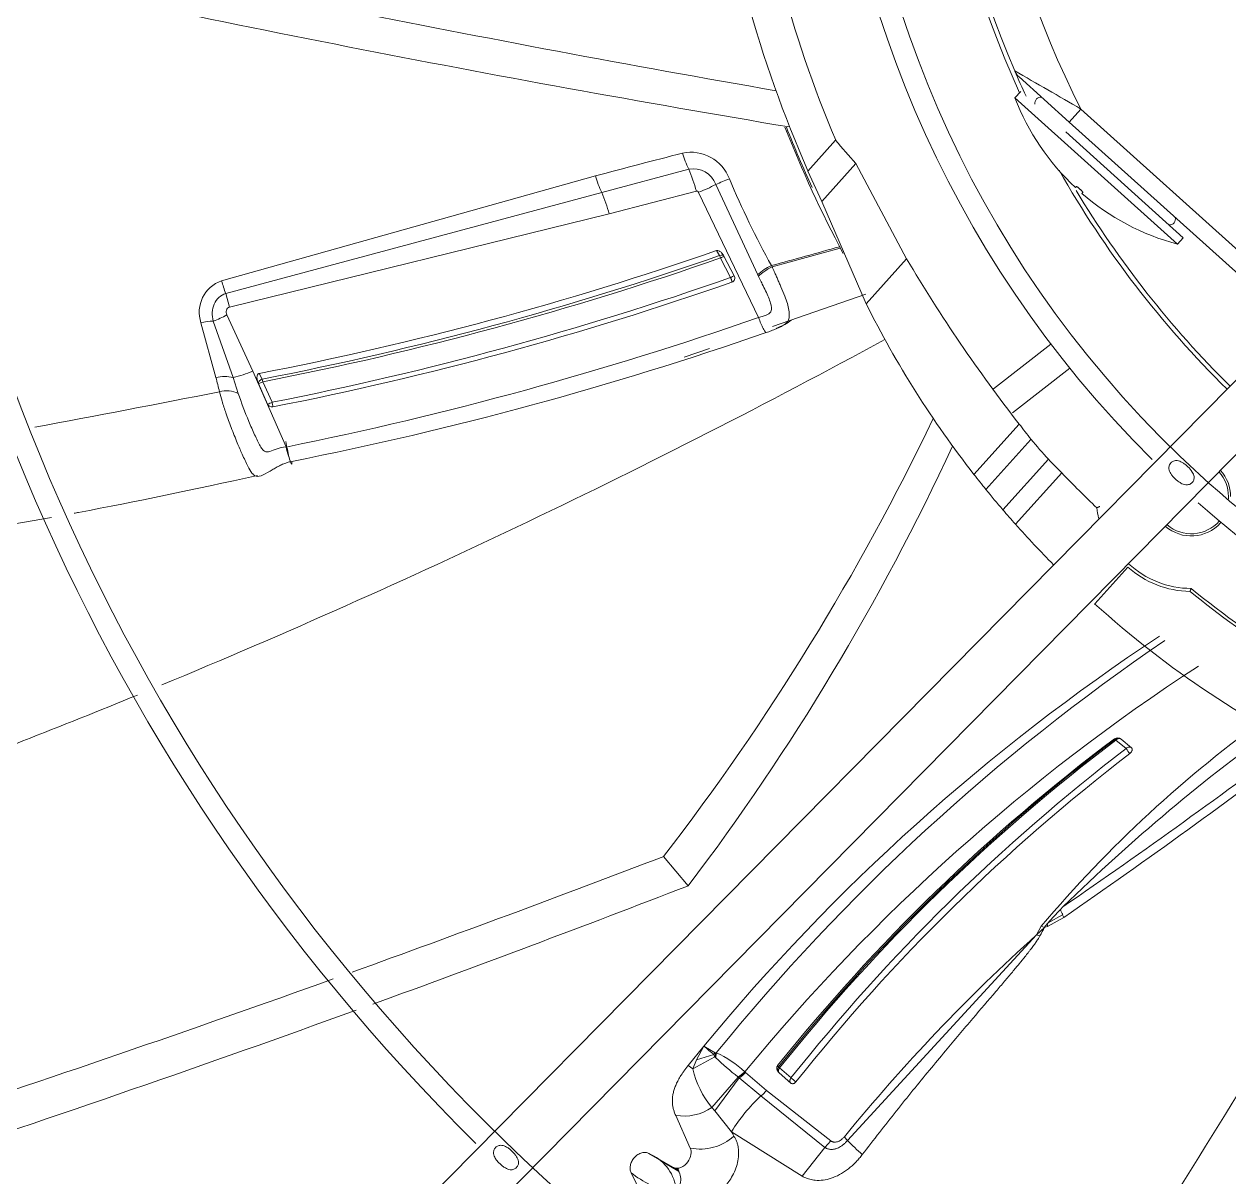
# Model space of a CAD drawing. Header units: millimetres. Extents: x 113490 to 142599, y -20467 to 115.
# Drawn here: x 125123.5 to 125261.2, y -10460.4 to -10328.6 of the extents above; entities that cross this region are included whole.
import ezdxf

# ---------------------------------------------------------------- set-up
doc = ezdxf.new("R2010")
doc.units = ezdxf.units.MM
doc.layers.add('DV3_0', color=7, linetype='Continuous')

msp = doc.modelspace()

# ---------------------------------------------------------------- linework, layer by layer
at = {"layer": 'DV3_0', "color": 7, "linetype": 'Continuous', "lineweight": 15}
for p, q in [((125327.2, -10303.23), (124993.6, -10641.53)), ((124994.45, -10649.21), (125332.11, -10306.79)), ((125237.24, -10334.62), (125242.97, -10339.78)), ((125237.43, -10336.28), (125236.76, -10337.02)), ((125255.34, -10353.75), (125236.76, -10337.02)), ((125242.97, -10339.78), (125268.49, -10362.76)), ((125213.09, -10345.38), (125216.26, -10341.86)), ((125242.57, -10340.9), (125256.01, -10353.01)), ((125214.68, -10348.85), (125218.57, -10344.53)), ((125218.57, -10344.53), (125224.38, -10355.43)), ((125146.03, -10357.93), (125188.78, -10345.94)), ((125189.51, -10347.83), (125199.46, -10345.17)), ((125213.09, -10345.38), (125214.68, -10348.85)), ((125202.55, -10346.92), (125207.35, -10357.27)), ((125243.79, -10347.15), (125243.68, -10347.28)), ((125146.52, -10359.41), (125189.51, -10347.83)), ((125190.36, -10350.29), (125200.34, -10347.68)), ((125200.59, -10347.82), (125207.43, -10362.14)), ((125244.53, -10347.82), (125244.42, -10347.95)), ((125214.68, -10348.85), (125219.75, -10360.57)), ((125146.96, -10360.96), (125190.36, -10350.29)), ((125209, -10356.34), (125216.78, -10354.19)), ((125255.34, -10353.75), (125256.01, -10353.01)), ((125202.64, -10354.48), (125202.99, -10355.06)), ((125203.1, -10355.34), (125204.25, -10357.56)), ((125203.49, -10355.13), (125204.65, -10357.36)), ((125208.92, -10356.2), (125209, -10356.34)), ((125209.02, -10363.18), (125219.7, -10359.45)), ((125149.6, -10368.27), (125146.64, -10361.85)), ((125145.39, -10369), (125143.68, -10362.74)), ((125147.38, -10369.01), (125145.09, -10362.55)), ((125234.33, -10370.3), (125240.88, -10365.18)), ((125198.93, -10366.69), (125201.85, -10365.68)), ((125236.48, -10373.05), (125243.04, -10367.94)), ((125147.95, -10370.82), (125147.38, -10369.01)), ((125153.41, -10376.95), (125149.6, -10368.27)), ((125150.67, -10369.19), (125150.34, -10368.53)), ((125150.75, -10369.5), (125150.67, -10369.19)), ((125151.3, -10372.04), (125150.24, -10369.68)), ((125151.81, -10371.84), (125150.75, -10369.5)), ((125233.45, -10381.8), (125238.6, -10376.08)), ((125235.39, -10384.13), (125240.59, -10378.36)), ((125248.15, -10410.33), (125248.26, -10410.36)), ((125248.3, -10410.48), (125249.48, -10411.45)), ((125248.91, -10410.39), (125250.09, -10411.36)), ((125199.41, -10427.14), (125196.59, -10423.79)), ((125240.46, -10431.5), (125240.55, -10431.39)), ((125240.5, -10431.79), (125242.35, -10430.76)), ((125240.55, -10431.39), (125242.22, -10430.46)), ((125240.23, -10431.89), (125240.5, -10431.79)), ((125240.37, -10431.62), (125240.46, -10431.5)), ((125240.37, -10431.62), (125240.47, -10431.58)), ((125199.38, -10447.72), (125201.2, -10445.49)), ((125202.48, -10446.25), (125202.34, -10446.46)), ((125202.55, -10446.26), (125202.46, -10446.71)), ((125202.48, -10446.25), (125202.55, -10446.26)), ((125202.61, -10446.26), (125202.55, -10446.81)), ((125199.92, -10448.1), (125202.46, -10446.71)), ((125202.46, -10446.71), (125202.55, -10446.81)), ((125209.74, -10447.87), (125209.62, -10447.73)), ((125202.11, -10452.5), (125205.12, -10449.03)), ((125205.09, -10449.01), (125205.12, -10449.03)), ((125205.12, -10449.03), (125205.24, -10449.12)), ((125205.24, -10449.12), (125207.72, -10451.18)), ((125205.87, -10448.42), (125205.88, -10448.44)), ((125205.88, -10448.44), (125205.94, -10448.49)), ((125205.94, -10448.49), (125208.35, -10450.56)), ((125211.14, -10449.72), (125209.82, -10448.56)), ((125211.16, -10449.13), (125209.85, -10447.98)), ((125208.35, -10450.56), (125215.7, -10456.32)), ((125207.72, -10451.18), (125215.02, -10457.07)), ((125197.97, -10453.41), (125199.64, -10457.16)), ((125204.35, -10455.29), (125202.43, -10452.89)), ((125217.25, -10455.86), (125217.61, -10456.27)), ((125215.02, -10457.07), (125212.42, -10460.36)), ((125215.7, -10456.32), (125215.02, -10457.07)), ((125197.61, -10459.34), (125194.91, -10457.77)), ((125198.22, -10459.75), (125196.26, -10458.61)), ((125195.1, -10464.59), (125192.87, -10459.97))]:
    msp.add_line(p, q, dxfattribs=at)
at = {"layer": 'DV3_0', "color": 7, "linetype": 'Continuous', "lineweight": 20}
for p, q in [((125244.31, -10338.3), (125242.97, -10339.78)), ((125244.31, -10338.3), (125269.9, -10361.34)), ((125219.75, -10360.57), (125224.38, -10355.43)), ((125207.35, -10357.27), (125207.44, -10357.44)), ((125146.96, -10360.96), (125146.52, -10359.41)), ((125232.08, -10380.08), (125237.25, -10374.33)), ((125236.83, -10385.78), (125242.11, -10379.92)), ((125245.89, -10394.89), (125249.67, -10390.68)), ((125241.96, -10429.86), (125242.25, -10429.56)), ((125242.22, -10430.46), (125242.35, -10430.76)), ((125217.61, -10456.27), (125239.23, -10432.75)), ((125239.23, -10432.75), (125239.77, -10431.77)), ((125239.23, -10432.75), (125239.69, -10432.33)), ((125239.23, -10432.75), (125239.62, -10432.88)), ((125239.69, -10432.33), (125240.16, -10431.9)), ((125240.16, -10431.9), (125239.77, -10431.77)), ((125240.16, -10431.9), (125240.23, -10431.89)), ((125240.24, -10431.78), (125240.23, -10431.89)), ((125240.24, -10431.78), (125240.37, -10431.62)), ((125240.46, -10431.5), (125240.47, -10431.58)), ((125240.47, -10431.58), (125240.5, -10431.79)), ((125200.36, -10447.07), (125201.2, -10445.49)), ((125202.34, -10446.46), (125200.36, -10447.07)), ((125201.2, -10445.49), (125202.48, -10446.25)), ((125202.55, -10446.26), (125202.61, -10446.26)), ((125199.38, -10447.72), (125199.92, -10448.1)), ((125199.92, -10448.1), (125200.36, -10447.07)), ((125205.24, -10449.12), (125202.43, -10452.89)), ((125202.43, -10452.9), (125202.11, -10452.5)), ((125212.42, -10460.36), (125204.35, -10455.29))]:
    msp.add_line(p, q, dxfattribs=at)
at = {"layer": 'DV3_0', "color": 7, "linetype": 'Continuous', "lineweight": 15}
for centre, radius, start, end in [((125341.24, -10288.99), 236, 136.9648, 225.2631), ((125341.24, -10288.99), 233.5, 136.5342, 225.7814), ((125341.24, -10288.99), 126, 138.321, 225.2028), ((125341.24, -10288.99), 123.5, 137.2092, 226.1082), ((125341.24, -10288.99), 114.25, 138.4114, 204.5312), ((125341.24, -10288.99), 113.75, 138.4247, 203.2684), ((125341.24, -10288.99), 135.7, 186.2429, 202.9304), ((125341.24, -10288.99), 140, 186.7677, 203.7505), ((125539.03, -8443.29), 1921.39, 257.09501, 260.12283), ((125515, -8524.72), 1840.9, 257.29812, 260.49472), ((125341.24, -10288.99), 113.75, 203.2684, 204.8619), ((125262.48, -10327.15), 27.54, 201.0085, 226.9598), ((125239.71, -10337.61), 0.667, 79.7797, 190.9881), ((125341.24, -10288.99), 140.5, 201.4447, 207.9333), ((125199.68, -10347.99), 4.76, 21.054, 101.4068), ((125408.84, -11165.93), 849, 104.32746, 105.02193), ((125207.79, -10340.87), 9.37, 195.2266, 207.3152), ((125183.19, -10352.31), 17.76, 15.1013, 23.7012), ((125341.24, -10288.99), 114.25, 209.5268, 225.4011), ((125194.31, -10331.46), 17.52, 290.9793, 298.0441), ((125216.92, -10380.11), 36.17, 110.7332, 113.4154), ((125302.7, -10304.69), 107, 202.8771, 208.7791), ((125200.39, -10347.89), 0.214, 20.6173, 102.1279), ((125341.24, -10288.99), 113.75, 211.0137, 225.4011), ((125262.48, -10327.15), 27.54, 229.0402, 254.9915), ((125254.45, -10350.88), 0.667, 265.0119, 16.2203), ((125066.2, -9829.22), 545.97, 285.1539, 286.0016), ((125079.32, -9999.86), 375.45, 280.903, 289.1752), ((125078.7, -9998.9), 377.22, 280.9994, 289.2376), ((125078.52, -9998.64), 377.82, 281.0213, 289.2522), ((125198.63, -10356.99), 4.77, 20.2814, 23.8803), ((125199.66, -10348.28), 7.85, 295.9732, 299.2402), ((125379.94, -10263.3), 180.8, 210.6348, 217.8853), ((125211, -10360.96), 5.2, 113.6404, 134.7432), ((125166.69, -10351.94), 21.51, 196.1751, 200.3404), ((125078.59, -9999.49), 379.48, 281.1244, 289.338), ((125078.83, -9999.87), 379.59, 281.0963, 289.3173), ((125210, -10368.47), 12.33, 115.7189, 117.7905), ((125204.21, -10357.62), 0.508, 291.3094, 30.1339), ((125323.5, -10308.69), 116, 206.5688, 217.984), ((125140.97, -10351.39), 11.9, 290.2544, 298.4853), ((125071.84, -9973.56), 411.56, 281.4306, 289.2353), ((125145.07, -10367.67), 5.11, 89.8539, 105.7858), ((125076.27, -9985.04), 401.17, 281.1822, 289.2163), ((124805.11, -9598.83), 871.89, 292.52996, 298.55652), ((124899.8, -10430.28), 253.12, 13.6296, 14.0098), ((125144.54, -10356.79), 12.54, 283.0422, 293.7544), ((125146.63, -10373.47), 2.95, 63.5122, 106.4126), ((125150.67, -10369.62), 2.5, 284.762, 297.2571), ((125151.8, -10371.83), 0.539, 202.2597, 278.6721), ((124973.65, -10251.98), 281.46, 322.3809, 334.3771), ((125341.24, -10288.99), 123.5, 226.1082, 316.2428), ((125341.24, -10288.99), 134.6, 220.315, 221.6017), ((125128.63, -10382.19), 25.42, 9.2717, 13.3033), ((124980.74, -10261.51), 274.32, 322.858, 335.1381), ((125442.15, -10183.4), 280.42, 224.4915, 225.6493), ((125256.93, -10382.63), 4.25, 0, 41.5341), ((125256.93, -10382.63), 4.5, 0, 41.7492), ((125323.5, -10308.69), 116, 219.0732, 220.5703), ((125256.93, -10382.63), 4.25, 354.8173, 0), ((125257.04, -10382.49), 11.02, 187.4586, 193.6287), ((125341.24, -10288.99), 126, 228.4752, 270), ((125323.5, -10308.69), 116, 221.6524, 224.7912), ((125256.93, -10382.63), 4.5, 229.0529, 318), ((125256.93, -10382.63), 4.25, 229.2681, 318.9663), ((125256.93, -10382.63), 10.84, 228, 269.251), ((125256.93, -10382.63), 10.5, 226.9653, 269.8902), ((125341.24, -10288.99), 134.34, 231.0499, 242.2199), ((125341.24, -10288.99), 134, 230.9991, 237.2517), ((125323.5, -10308.69), 116, 228, 244.5279), ((125383.13, -10595.17), 235.59, 123.4411, 140.5553), ((125389.53, -10598.04), 240.79, 124.2777, 140.9245), ((125383.36, -10594.58), 229.92, 123.1154, 140.531), ((124805.11, -9598.83), 871.89, 290.47901, 292.33228), ((125377.05, -10581.66), 214.41, 126.9538, 141.3404), ((125378.36, -10582.48), 215.76, 127.0847, 141.4), ((125378.85, -10582.8), 216.19, 127.147, 141.4201), ((125248.49, -10410.85), 0.625, 47.7893, 122.5207), ((125248.57, -10410.75), 0.496, 46.1549, 128.4511), ((125382.67, -10585.24), 218.96, 127.4655, 141.5655), ((125382.91, -10585.47), 218.57, 127.4799, 141.5567), ((125252.06, -10409.96), 2.97, 210.096, 223.8348), ((124516.84, -9998), 872.24, 325.21173, 331.29356), ((124510.22, -8630.77), 1919.9, 289.81328, 290.94717), ((124530.8, -8701.02), 1851.09, 289.98118, 291.17408), ((125379.08, -10587.8), 208.79, 132.0492, 140.8077), ((125242.81, -10433.67), 3.19, 143.7116, 146.2521), ((125341.24, -10288.99), 551.5, 195.4775, 254.5225), ((124510.22, -8630.77), 1919.9, 288.19223, 289.74418), ((124530.8, -8701.02), 1851.09, 288.2319, 289.91843), ((125202.81, -10446.37), 0.478, 190.9247, 223.9), ((125198.28, -10456.32), 10.95, 46.1609, 66.7475), ((125225.22, -10423.18), 32.75, 226.1967, 232.0692), ((125210.12, -10448.18), 0.485, 140.7317, 232.4456), ((125210.48, -10447.26), 0.962, 219.8162, 228.871), ((125214.93, -10444.93), 5.65, 228.0185, 235.2631), ((125341.24, -10288.99), 233.5, 225.7814, 315.7154), ((125198.94, -10447.92), 5.57, 260.0111, 304.7159), ((125200.76, -10451.51), 5.76, 258.8491, 312.1775), ((125371.76, -10363.2), 191.06, 208.8135, 208.982), ((125244.73, -10429.85), 37.86, 224.2478, 227.8108), ((125192.89, -10462.55), 5.19, 10.1936, 67.059), ((125199.77, -10451.39), 11.01, 231.1934, 258.1257)]:
    msp.add_arc(centre, radius, start, end, dxfattribs=at)
at = {"layer": 'DV3_0', "color": 7, "linetype": 'Continuous', "lineweight": 20}
for centre, radius, start, end in [((125341.24, -10288.99), 108.75, 138.5638, 206.9605), ((124866.71, -10983.54), 747.61, 59.66409, 60.33376), ((125341.24, -10288.99), 140.35, 201.48, 204.54), ((125199.66, -10342.86), 11.3, 195.8192, 206.1296), ((125200.01, -10347.81), 2.69, 19.2233, 101.7863), ((125169.74, -10356.01), 21.4, 15.5074, 22.4675), ((125147.31, -10361.54), 3.83, 109.5683, 198.3828), ((125146.37, -10372.65), 3.77, 74.5426, 104.9674), ((125349.28, -10524.15), 143.27, 125.5681, 139.8477), ((125389.67, -10579.87), 210.53, 125.5148, 134.442), ((124768.6, -9741.76), 835.11, 304.55332, 306.86693), ((124810.74, -9804.53), 760.56, 304.57503, 307.19348), ((125269.01, -10456.1), 37.69, 135.8529, 139.0244), ((125380.7, -10509.15), 160.38, 151.2063, 151.6058), ((125225.96, -10417.76), 37.17, 228.2362, 230.5479), ((125210.4, -10445.63), 10.77, 193.2742, 219.6537), ((125203.73, -10446.41), 2.93, 297.5982, 316.6794), ((125203.68, -10446.43), 2.97, 298.9802, 317.6454), ((125203.69, -10446.72), 2.86, 302.8874, 321.7301), ((125205.99, -10448.79), 2.95, 305.8411, 323.1077), ((125221.02, -10465.52), 19.56, 132.8678, 148.4609)]:
    msp.add_arc(centre, radius, start, end, dxfattribs=at)
at = {"layer": 'DV3_0', "color": 7, "linetype": 'Continuous', "lineweight": 15}
for centre, major_axis, ratio, start_param, end_param in [((136945.75, 2657.76), (-11716.76, -13012.77), 0.087151, -0.011968, -0.009675), ((125532.34, -10083.76), (-278.19, -308.96), 0.561586, -0.106694, -0.097329), ((125531.36, -10070.06), (-283.73, -315.12), 0.561586, -0.041148, -0.032008), ((125484.9, -10128.91), (-239.26, -265.73), 0.561585, -0.098855, -0.087977), ((125488.24, -10125.52), (-242.46, -269.28), 0.561586, -0.0731, -0.062386)]:
    msp.add_ellipse(centre, major_axis=major_axis, ratio=ratio, start_param=start_param, end_param=end_param, dxfattribs=at)
at = {"layer": 'DV3_0', "color": 7, "linetype": 'Continuous', "lineweight": 20}
msp.add_ellipse((125220.61, -10415.69), major_axis=(22.96, -30.96), ratio=0.289793, start_param=0.87424, end_param=0.89553, dxfattribs=at)
msp.add_rational_spline([(125236.74, -10333.93), (125236.86, -10334.2), (125237.03, -10334.43), (125237.24, -10334.62)], [1.03194473008, 1.06000282083, 1.10654415877, 1.17156874389], degree=3, dxfattribs=at)
at = {"layer": 'DV3_0', "color": 7, "linetype": 'Continuous', "lineweight": 15}
for points, knots in [([(125244.2, -10347.45), (125244.18, -10347.43), (125244.15, -10347.41), (125244.1, -10347.36), (125244.04, -10347.32), (125243.98, -10347.27), (125243.92, -10347.22), (125243.87, -10347.19), (125243.83, -10347.16), (125243.8, -10347.15), (125243.79, -10347.15), (125243.79, -10347.15)], [0, 0, 0, 0, 0.083334, 0.166303, 0.249826, 0.374984, 0.50015, 0.626605, 0.751629, 0.877407, 1, 1, 1, 1]), ([(125243.79, -10347.15), (125243.79, -10347.15), (125243.79, -10347.15), (125243.81, -10347.15), (125243.83, -10347.16), (125243.87, -10347.19), (125243.92, -10347.22), (125243.98, -10347.27), (125244.05, -10347.32), (125244.12, -10347.38), (125244.17, -10347.43), (125244.2, -10347.45)], [0, 0, 0, 0, 0.081654, 0.164063, 0.248595, 0.373578, 0.500083, 0.625199, 0.750404, 0.875284, 1, 1, 1, 1]), ([(125244.53, -10347.82), (125244.53, -10347.82), (125244.53, -10347.82), (125244.53, -10347.8), (125244.52, -10347.78), (125244.49, -10347.75), (125244.45, -10347.7), (125244.4, -10347.64), (125244.34, -10347.58), (125244.27, -10347.51), (125244.22, -10347.47), (125244.2, -10347.45)], [0, 0, 0, 0, 0.081654, 0.164063, 0.248595, 0.373578, 0.500083, 0.625199, 0.750404, 0.875284, 1, 1, 1, 1]), ([(125244.2, -10347.45), (125244.21, -10347.46), (125244.24, -10347.49), (125244.29, -10347.54), (125244.34, -10347.59), (125244.4, -10347.64), (125244.45, -10347.7), (125244.49, -10347.75), (125244.52, -10347.79), (125244.53, -10347.81), (125244.53, -10347.82), (125244.53, -10347.82)], [0, 0, 0, 0, 0.083334, 0.166303, 0.249826, 0.374984, 0.50015, 0.626605, 0.751629, 0.877407, 1, 1, 1, 1]), ([(125202.64, -10354.48), (125202.65, -10354.48), (125202.68, -10354.47), (125202.72, -10354.46), (125202.83, -10354.47), (125202.96, -10354.52), (125203.1, -10354.62), (125203.24, -10354.75), (125203.38, -10354.92), (125203.45, -10355.06), (125203.49, -10355.13)], [0, 0, 0, 0, 0.030234, 0.058964, 0.114513, 0.29395, 0.425226, 0.573003, 0.78247, 1, 1, 1, 1]), ([(125209, -10356.34), (125208.59, -10356.55), (125208.21, -10356.78), (125207.65, -10357.18), (125207.47, -10357.35), (125207.43, -10357.44)], [0, 0, 0, 0, 0.5, 0.5, 1, 1, 1, 1]), ([(125209, -10356.34), (125209.02, -10356.38), (125209.08, -10356.52), (125209.21, -10356.83), (125209.4, -10357.25), (125209.61, -10357.72), (125209.81, -10358.17), (125210.1, -10358.85), (125210.44, -10359.66), (125210.75, -10360.54), (125210.94, -10361.3), (125210.98, -10361.91), (125210.9, -10362.37), (125210.74, -10362.66), (125210.53, -10362.87), (125210.29, -10363.03), (125210.02, -10363.18), (125209.74, -10363.31), (125209.47, -10363.43), (125209.19, -10363.54), (125208.9, -10363.65), (125208.61, -10363.76), (125208.41, -10363.83), (125208.31, -10363.86)], [0, 0, 0, 0, 0.009928, 0.038187, 0.086065, 0.128368, 0.173611, 0.221721, 0.333708, 0.4307, 0.523864, 0.609938, 0.679298, 0.734389, 0.768329, 0.802966, 0.839055, 0.867424, 0.894844, 0.92156, 0.947823, 0.973884, 1, 1, 1, 1]), ([(125204.25, -10357.56), (125204.26, -10357.59), (125204.28, -10357.63), (125204.3, -10357.7), (125204.33, -10357.76), (125204.34, -10357.81), (125204.35, -10357.86), (125204.36, -10357.89), (125204.38, -10357.95), (125204.4, -10358.02), (125204.4, -10358.08), (125204.4, -10358.09), (125204.39, -10358.09)], [0, 0, 0, 0, 0.111745, 0.210356, 0.296478, 0.371095, 0.435337, 0.490326, 0.537093, 0.704877, 0.85208, 1, 1, 1, 1]), ([(125207.43, -10357.44), (125207.46, -10357.49), (125207.51, -10357.6), (125207.66, -10357.89), (125208.05, -10358.66), (125208.49, -10359.57), (125208.81, -10360.43), (125208.94, -10360.99), (125208.93, -10361.4), (125208.68, -10361.68), (125208.39, -10361.85), (125208.05, -10361.98), (125207.71, -10362.07), (125207.53, -10362.12), (125207.43, -10362.14)], [0, 0, 0, 0, 0.02368, 0.055134, 0.146901, 0.419077, 0.547071, 0.626034, 0.739727, 0.790956, 0.847617, 0.916748, 0.957154, 1, 1, 1, 1]), ([(125208.31, -10363.86), (125208.28, -10363.87), (125208.24, -10363.83), (125208.13, -10363.67), (125208.06, -10363.54), (125207.81, -10363.07), (125207.62, -10362.62), (125207.43, -10362.14)], [0, 0, 0, 0, 0.25, 0.25, 0.5, 0.5, 1, 1, 1, 1]), ([(125209.48, -10363.38), (125209.5, -10363.37), (125209.57, -10363.34), (125209.69, -10363.29), (125209.85, -10363.22), (125210.01, -10363.15), (125210.16, -10363.08), (125210.31, -10363), (125210.68, -10362.81), (125210.97, -10362.62), (125211.17, -10362.44)], [0.1038005, 0.1038005, 0.1038005, 0.1038005, 0.1096647, 0.1280995, 0.1467041, 0.1655182, 0.1845779, 0.2039156, 0.2235604, 0.3323669, 0.3323669, 0.3323669, 0.3323669]), ([(125150.24, -10369.68), (125150.23, -10369.65), (125150.2, -10369.59), (125150.16, -10369.49), (125150.12, -10369.34), (125150.09, -10369.16), (125150.08, -10368.96), (125150.1, -10368.77), (125150.17, -10368.62), (125150.26, -10368.56), (125150.31, -10368.54), (125150.33, -10368.54), (125150.34, -10368.53)], [0, 0, 0, 0, 0.082806, 0.165389, 0.247981, 0.443632, 0.593737, 0.72295, 0.893556, 0.952815, 0.977811, 1, 1, 1, 1]), ([(125150.24, -10369.68), (125150.22, -10369.61), (125150.26, -10369.51), (125150.42, -10369.33), (125150.54, -10369.24), (125150.67, -10369.19)], [0, 0, 0, 0, 0.5, 0.5, 1, 1, 1, 1]), ([(125154.07, -10378.6), (125153.88, -10378.64), (125153.52, -10378.73), (125153, -10378.93), (125152.51, -10379.17), (125152.03, -10379.44), (125151.33, -10379.85), (125150.5, -10380.32), (125149.89, -10380.37), (125149.47, -10379.91), (125149, -10379.08), (125148.43, -10377.89), (125147.79, -10376.39), (125147.15, -10374.8), (125146.56, -10373.18), (125146.1, -10371.81), (125145.89, -10370.99), (125145.8, -10370.63)], [0, 0, 0, 0, 0.030083, 0.06022, 0.09129, 0.124177, 0.159748, 0.249736, 0.339928, 0.392765, 0.470283, 0.571382, 0.657141, 0.764818, 0.86227, 0.939772, 1, 1, 1, 1]), ([(125150.75, -10369.5), (125150.63, -10369.55), (125150.51, -10369.6), (125150.32, -10369.67), (125150.26, -10369.69), (125150.24, -10369.68)], [0, 0, 0, 0, 0.5, 0.5, 1, 1, 1, 1]), ([(125153.41, -10376.95), (125152.65, -10376.97), (125152.03, -10377.32), (125151.32, -10377.53), (125151.12, -10377.54), (125150.86, -10377.4), (125150.8, -10377.33), (125150.66, -10377.15), (125150.56, -10377.01), (125150.26, -10376.48), (125150.04, -10376.03), (125149.59, -10375.07), (125149.37, -10374.55), (125148.71, -10372.97), (125148.29, -10371.88), (125147.95, -10370.82)], [0, 0, 0, 0, 0.25, 0.25, 0.375, 0.375, 0.4375, 0.4375, 0.5, 0.5, 0.625, 0.625, 0.75, 0.75, 1, 1, 1, 1]), ([(125151.81, -10371.84), (125151.84, -10371.98), (125151.87, -10372.12), (125151.9, -10372.31), (125151.9, -10372.37), (125151.88, -10372.37)], [0, 0, 0, 0, 0.5, 0.5, 1, 1, 1, 1]), ([(125154.07, -10378.6), (125154.11, -10378.98), (125154.05, -10379), (125153.79, -10378.34), (125153.58, -10377.66), (125153.41, -10376.95)], [0, 0, 0, 0, 0.5, 0.5, 1, 1, 1, 1]), ([(125257.02, -10381.03), (125256.98, -10381.07), (125256.89, -10381.15), (125256.64, -10381.27), (125256.24, -10381.31), (125255.79, -10381.13), (125255.4, -10380.87), (125255.08, -10380.6), (125254.8, -10380.3), (125254.53, -10379.93), (125254.35, -10379.52), (125254.38, -10379.13), (125254.49, -10378.89), (125254.57, -10378.8), (125254.61, -10378.75)], [0, 0, 0, 0, 0.040717, 0.082601, 0.183674, 0.325225, 0.413967, 0.5088, 0.602375, 0.688214, 0.822702, 0.918959, 0.959862, 1, 1, 1, 1]), ([(125254.61, -10378.75), (125254.65, -10378.71), (125254.74, -10378.63), (125254.98, -10378.52), (125255.39, -10378.48), (125255.82, -10378.66), (125256.22, -10378.93), (125256.63, -10379.28), (125257.04, -10379.74), (125257.28, -10380.27), (125257.25, -10380.66), (125257.14, -10380.89), (125257.06, -10380.98), (125257.02, -10381.03)], [0, 0, 0, 0, 0.040646, 0.082274, 0.181944, 0.323646, 0.41357, 0.509807, 0.690903, 0.824258, 0.919018, 0.959797, 1, 1, 1, 1]), ([(125129.19, -10384.53), (125129.35, -10384.5), (125136.19, -10383.22), (125142.66, -10381.83), (125150.16, -10380.22)], [0.8790248, 0.8790248, 0.8790248, 0.8790248, 0.8819151, 1, 1, 1, 1]), ([(125019.56, -10409.41), (125021.58, -10408.62), (125029.98, -10405.44), (125045.51, -10400.34), (125066.31, -10395.23), (125087.65, -10391.37), (125107.6, -10388.2), (125120.74, -10386.07), (125126.58, -10385.01)], [0.2428611, 0.2428611, 0.2428611, 0.2428611, 0.2795611, 0.3948142, 0.5195556, 0.6421753, 0.7617357, 0.8637565, 0.8637565, 0.8637565, 0.8637565]), ([(125248.3, -10410.48), (125248.29, -10410.45), (125248.26, -10410.4), (125248.26, -10410.37), (125248.26, -10410.36)], [0, 0, 0, 0, 0.499963, 1, 1, 1, 1]), ([(125248.3, -10410.48), (125248.31, -10410.46), (125248.34, -10410.43), (125248.39, -10410.4), (125248.45, -10410.36), (125248.52, -10410.32), (125248.62, -10410.3), (125248.71, -10410.29), (125248.79, -10410.31), (125248.86, -10410.34), (125248.89, -10410.37), (125248.91, -10410.39)], [0, 0, 0, 0, 0.068335, 0.145469, 0.231665, 0.333262, 0.479836, 0.632249, 0.740429, 0.880915, 1, 1, 1, 1]), ([(125249.48, -10411.45), (125249.57, -10411.35), (125249.69, -10411.29), (125249.92, -10411.26), (125250.02, -10411.29), (125250.09, -10411.36)], [0, 0, 0, 0, 0.5, 0.5, 1, 1, 1, 1]), ([(125250.09, -10411.36), (125250.11, -10411.37), (125250.13, -10411.39), (125250.15, -10411.43), (125250.17, -10411.49), (125250.18, -10411.56), (125250.17, -10411.66), (125250.13, -10411.76), (125250.07, -10411.85), (125250, -10411.94), (125249.94, -10411.99), (125249.91, -10412.02)], [0, 0, 0, 0, 0.07454, 0.149665, 0.227324, 0.351488, 0.476595, 0.607041, 0.740493, 0.871945, 1, 1, 1, 1]), ([(125199.38, -10447.72), (125199.3, -10447.82), (125199.15, -10448.01), (125198.94, -10448.29), (125198.75, -10448.57), (125198.57, -10448.84), (125198.41, -10449.1), (125198.26, -10449.36), (125198.13, -10449.61), (125198.02, -10449.86), (125197.92, -10450.1), (125197.83, -10450.34), (125197.76, -10450.57), (125197.7, -10450.79), (125197.64, -10451.08), (125197.59, -10451.43), (125197.58, -10451.84), (125197.61, -10452.25), (125197.69, -10452.64), (125197.8, -10453.03), (125197.91, -10453.28), (125197.97, -10453.41)], [0, 0, 0, 0, 0.057167, 0.111739, 0.163853, 0.213654, 0.261288, 0.306903, 0.350652, 0.39269, 0.433175, 0.472267, 0.510126, 0.546912, 0.582784, 0.650511, 0.717662, 0.785257, 0.85427, 0.92559, 1, 1, 1, 1]), ([(125209.82, -10448.56), (125209.8, -10448.54), (125209.76, -10448.51), (125209.7, -10448.44), (125209.65, -10448.37), (125209.6, -10448.28), (125209.56, -10448.18), (125209.53, -10448.05), (125209.54, -10447.93), (125209.56, -10447.82), (125209.6, -10447.75), (125209.62, -10447.72)], [0, 0, 0, 0, 0.099276, 0.196859, 0.293392, 0.389534, 0.537296, 0.670768, 0.795065, 0.901219, 1, 1, 1, 1]), ([(125209.85, -10447.98), (125209.76, -10448.08), (125209.72, -10448.21), (125209.71, -10448.42), (125209.75, -10448.52), (125209.82, -10448.56)], [0, 0, 0, 0, 0.5, 0.5, 1, 1, 1, 1]), ([(125211.16, -10449.13), (125211.14, -10449.15), (125211.12, -10449.18), (125211.1, -10449.22), (125211.08, -10449.26), (125211.05, -10449.32), (125211.03, -10449.39), (125211.02, -10449.48), (125211.03, -10449.58), (125211.07, -10449.66), (125211.12, -10449.7), (125211.14, -10449.72)], [0, 0, 0, 0, 0.074935, 0.140404, 0.196395, 0.24291, 0.374051, 0.4902, 0.673451, 0.83987, 1, 1, 1, 1]), ([(125211.72, -10449.57), (125211.7, -10449.59), (125211.67, -10449.62), (125211.63, -10449.67), (125211.57, -10449.71), (125211.5, -10449.75), (125211.41, -10449.78), (125211.31, -10449.79), (125211.21, -10449.77), (125211.16, -10449.74), (125211.14, -10449.72)], [0, 0, 0, 0, 0.086931, 0.173955, 0.262548, 0.393393, 0.521895, 0.686293, 0.841595, 1, 1, 1, 1]), ([(125204.62, -10455.78), (125204.66, -10455.83), (125204.72, -10455.93), (125204.8, -10456.09), (125204.88, -10456.26), (125204.95, -10456.43), (125205.01, -10456.6), (125205.06, -10456.78), (125205.1, -10456.97), (125205.13, -10457.15), (125205.15, -10457.35), (125205.16, -10457.54), (125205.17, -10457.75), (125205.16, -10458.17), (125205.07, -10458.82), (125204.8, -10459.68), (125204.41, -10460.45), (125203.96, -10461.13), (125203.47, -10461.69), (125202.91, -10462.18), (125202.4, -10462.53), (125201.96, -10462.77), (125201.61, -10462.93), (125201.26, -10463.05), (125200.9, -10463.13), (125200.55, -10463.19), (125200.19, -10463.21), (125199.96, -10463.19), (125199.84, -10463.18)], [0, 0, 0, 0, 0.019166, 0.038122, 0.056918, 0.075605, 0.094236, 0.112864, 0.13154, 0.150316, 0.169245, 0.188375, 0.207755, 0.227431, 0.308794, 0.389566, 0.473019, 0.53961, 0.606644, 0.674514, 0.74239, 0.78007, 0.816992, 0.853426, 0.889654, 0.925965, 0.962652, 1, 1, 1, 1]), ([(125179.76, -10459.38), (125179.72, -10459.42), (125179.62, -10459.5), (125179.38, -10459.62), (125178.98, -10459.66), (125178.55, -10459.48), (125178.16, -10459.21), (125177.84, -10458.94), (125177.56, -10458.64), (125177.29, -10458.27), (125177.11, -10457.85), (125177.14, -10457.46), (125177.25, -10457.22), (125177.33, -10457.13), (125177.37, -10457.08)], [0, 0, 0, 0, 0.040529, 0.082096, 0.181604, 0.321297, 0.409637, 0.504692, 0.598943, 0.685714, 0.821727, 0.918717, 0.959765, 1, 1, 1, 1]), ([(125177.37, -10457.08), (125177.41, -10457.04), (125177.5, -10456.96), (125177.74, -10456.84), (125178.14, -10456.81), (125178.58, -10456.99), (125178.96, -10457.25), (125179.28, -10457.53), (125179.56, -10457.83), (125179.83, -10458.2), (125180.02, -10458.62), (125179.99, -10459.01), (125179.88, -10459.24), (125179.8, -10459.33), (125179.76, -10459.38)], [0, 0, 0, 0, 0.040488, 0.081902, 0.180627, 0.320355, 0.409206, 0.504808, 0.600124, 0.687341, 0.822717, 0.918807, 0.959755, 1, 1, 1, 1]), ([(125199.64, -10457.16), (125199.83, -10457.58), (125199.74, -10458.2), (125199.16, -10458.99), (125198.89, -10459.23), (125198.26, -10459.49), (125197.9, -10459.51), (125197.61, -10459.34)], [0, 0, 0, 0, 0.5, 0.5, 0.75, 0.75, 1, 1, 1, 1]), ([(125194.91, -10457.77), (125194.8, -10457.71), (125194.54, -10457.62), (125194.08, -10457.66), (125193.62, -10457.88), (125193.21, -10458.23), (125192.92, -10458.69), (125192.76, -10459.15), (125192.74, -10459.58), (125192.82, -10459.85), (125192.87, -10459.97)], [0, 0, 0, 0, 0.124936, 0.249948, 0.37496, 0.499972, 0.624983, 0.749995, 0.875007, 1, 1, 1, 1]), ([(125198.27, -10461.91), (125198.54, -10461.33), (125198.61, -10460.73), (125198.37, -10459.78), (125198.05, -10459.44), (125197.61, -10459.34)], [0, 0, 0, 0, 0.5, 0.5, 1, 1, 1, 1])]:
    msp.add_open_spline(points, degree=3, knots=knots, dxfattribs=at)
for points, degree in [([(125202.99, -10355.06), (125203.1, -10355.01), (125203.34, -10354.97), (125203.47, -10355.06), (125203.49, -10355.13)], 3), ([(125145.8, -10370.63), (125138.7, -10372.04), (125131.66, -10373.39), (125124.67, -10374.68)], 3), ([(125246.49, -10383.74), (125246.3, -10383.83), (125246.12, -10383.92)], 2), ([(125256.91, -10393.13), (125256.85, -10393.3), (125256.79, -10393.47)], 2), ([(125198.12, -10459.46), (125198.3, -10459.62), (125198.37, -10459.75), (125198.32, -10459.85)], 3)]:
    msp.add_open_spline(points, degree=degree, dxfattribs=at)
at = {"layer": 'DV3_0', "color": 7, "linetype": 'Continuous', "lineweight": 20}
for points, knots in [([(125145.09, -10362.55), (125144.89, -10361.91), (125144.93, -10361.2), (125145.45, -10360.03), (125145.94, -10359.57), (125146.52, -10359.41)], [0, 0, 0, 0, 0.5, 0.5, 1, 1, 1, 1]), ([(125146.64, -10361.85), (125146.55, -10361.67), (125146.53, -10361.47), (125146.62, -10361.22), (125146.67, -10361.14), (125146.79, -10361.02), (125146.87, -10360.98), (125146.96, -10360.96)], [0, 0, 0, 0, 0.5, 0.5, 0.75, 0.75, 1, 1, 1, 1]), ([(125239.62, -10432.88), (125239.59, -10432.93), (125239.53, -10433.04), (125239.44, -10433.2), (125239.32, -10433.37), (125239.2, -10433.56), (125239.06, -10433.76), (125238.9, -10433.97), (125238.74, -10434.2), (125238.56, -10434.43), (125238.36, -10434.68), (125238.15, -10434.95), (125237.79, -10435.41), (125237.22, -10436.1), (125236.44, -10437.05), (125235.55, -10438.1), (125234.04, -10439.87), (125231.77, -10442.52), (125229.24, -10445.52), (125226.96, -10448.26), (125225.08, -10450.56), (125223.18, -10452.93), (125221.24, -10455.38), (125219.96, -10457.06), (125219.31, -10457.9)], [0, 0, 0, 0, 0.005366, 0.011271, 0.017723, 0.024728, 0.032291, 0.040414, 0.0491, 0.058352, 0.068171, 0.078557, 0.089512, 0.123028, 0.161172, 0.203935, 0.251305, 0.377254, 0.527911, 0.617273, 0.709161, 0.803571, 0.900512, 1, 1, 1, 1]), ([(125215.7, -10456.32), (125215.72, -10456.34), (125215.76, -10456.37), (125215.82, -10456.4), (125215.89, -10456.43), (125215.97, -10456.45), (125216.08, -10456.47), (125216.24, -10456.47), (125216.46, -10456.43), (125216.67, -10456.35), (125216.86, -10456.23), (125217.01, -10456.11), (125217.14, -10455.99), (125217.22, -10455.9), (125217.25, -10455.86)], [0, 0, 0, 0, 0.047301, 0.094525, 0.141988, 0.190001, 0.238866, 0.36075, 0.483615, 0.609309, 0.737697, 0.825774, 0.912802, 1, 1, 1, 1]), ([(125215.02, -10457.07), (125215.04, -10457.09), (125215.09, -10457.12), (125215.18, -10457.17), (125215.37, -10457.25), (125215.68, -10457.32), (125216.07, -10457.29), (125216.43, -10457.18), (125216.71, -10457.05), (125216.97, -10456.89), (125217.21, -10456.69), (125217.43, -10456.48), (125217.56, -10456.34), (125217.61, -10456.27)], [0, 0, 0, 0, 0.030839, 0.061672, 0.126007, 0.260149, 0.422201, 0.541699, 0.632777, 0.72358, 0.829679, 0.921889, 1, 1, 1, 1]), ([(125219.31, -10457.9), (125219.25, -10457.97), (125219.14, -10458.12), (125218.97, -10458.32), (125218.79, -10458.52), (125218.61, -10458.72), (125218.42, -10458.91), (125218.23, -10459.09), (125218.04, -10459.26), (125217.83, -10459.43), (125217.4, -10459.77), (125216.71, -10460.21), (125215.76, -10460.63), (125214.82, -10460.85), (125214.11, -10460.86), (125213.61, -10460.8), (125213.29, -10460.73), (125212.99, -10460.64), (125212.7, -10460.51), (125212.52, -10460.41), (125212.42, -10460.36)], [0, 0, 0, 0, 0.030527, 0.060888, 0.091127, 0.121289, 0.151418, 0.181562, 0.211765, 0.242074, 0.272534, 0.40425, 0.533731, 0.654722, 0.774279, 0.82032, 0.865654, 0.910537, 0.955231, 1, 1, 1, 1])]:
    msp.add_open_spline(points, degree=3, knots=knots, dxfattribs=at)

doc.saveas('drawing.dxf')
